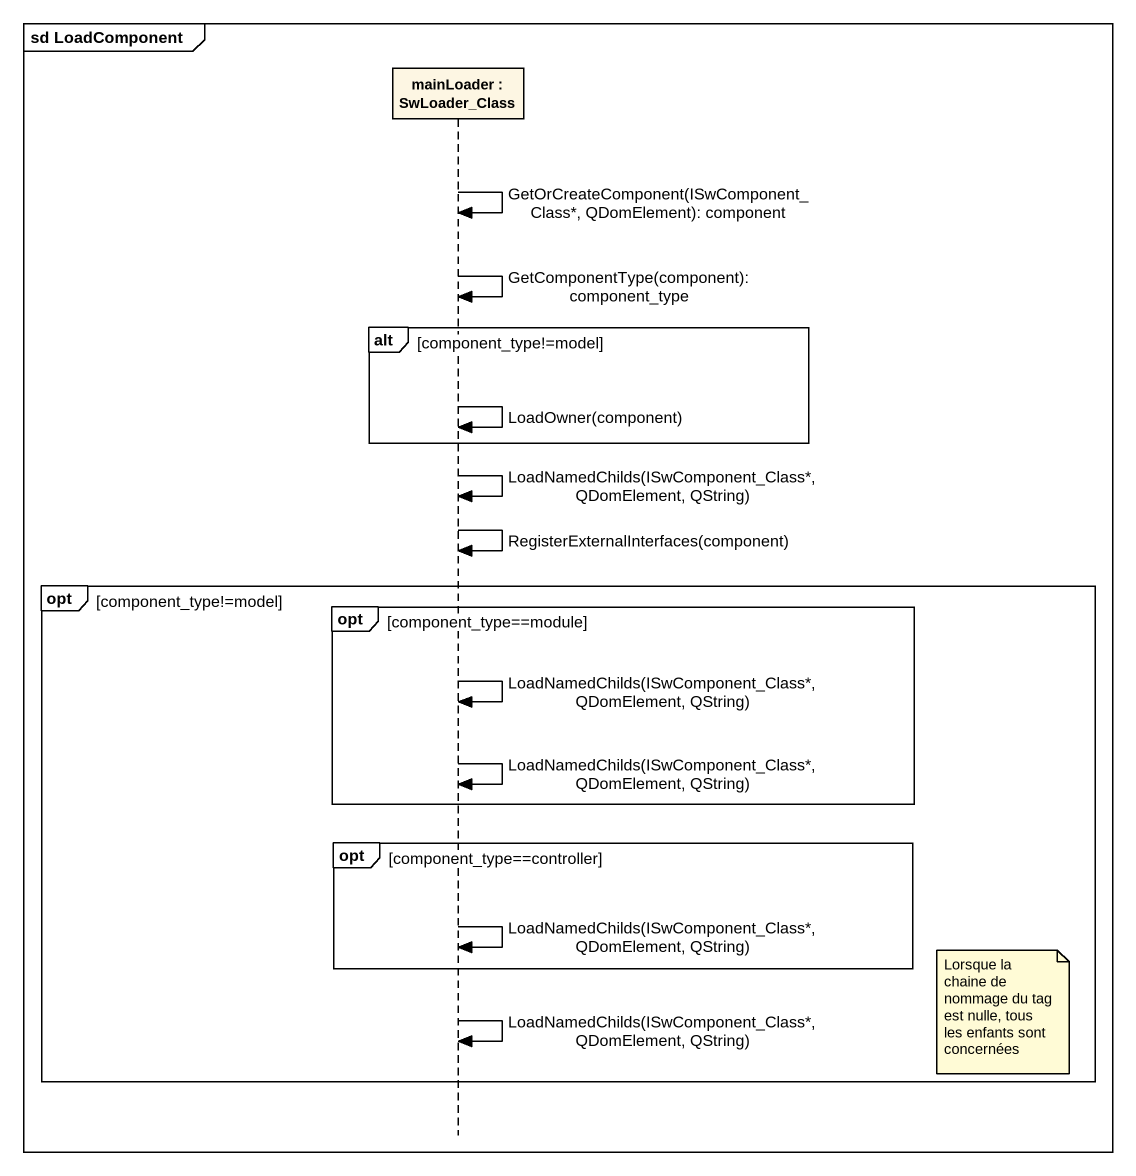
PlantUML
@startuml
mainframe sd LoadComponent
hide footbox
participant "mainLoader : SwLoader_Class" as mainLoader

mainLoader -> mainLoader : GetOrCreateComponent(ISwComponent_Class*, QDomElement): component
mainLoader -> mainLoader : GetComponentType(component): component_type
alt component_type!=model
  mainLoader -> mainLoader : LoadOwner(component)
end
mainLoader -> mainLoader : LoadNamedChilds(ISwComponent_Class*, QDomElement, QString)
mainLoader -> mainLoader : RegisterExternalInterfaces(component)
opt component_type!=model
  opt component_type==module
    mainLoader -> mainLoader : LoadNamedChilds(ISwComponent_Class*, QDomElement, QString)
    mainLoader -> mainLoader : LoadNamedChilds(ISwComponent_Class*, QDomElement, QString)
  end
  opt component_type==controller
    mainLoader -> mainLoader : LoadNamedChilds(ISwComponent_Class*, QDomElement, QString)
  end
  note right of mainLoader : Lorsque la chaine de nommage du tag est nulle, tous les enfants sont concernées
  mainLoader -> mainLoader : LoadNamedChilds(ISwComponent_Class*, QDomElement, QString)
end
@enduml
